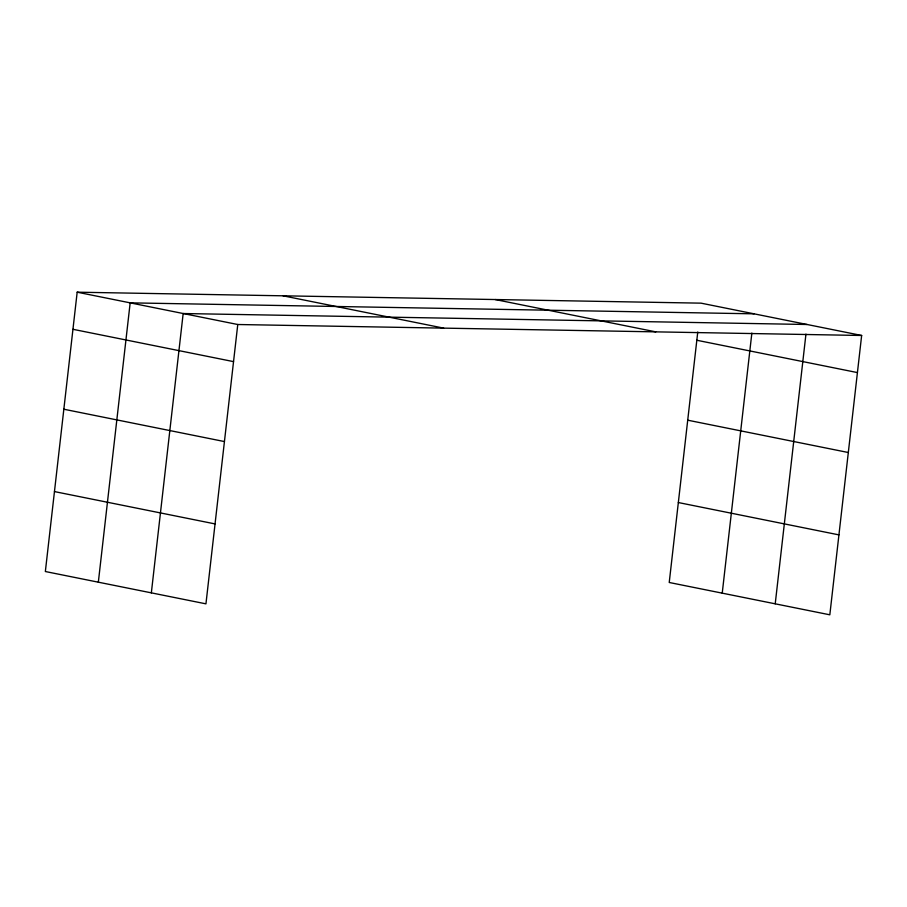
<?xml version="1.0" encoding="UTF-8"?>
<svg xmlns="http://www.w3.org/2000/svg" width="907" height="907" viewBox="0 0 907 907"><rect width="100%" height="100%" fill="white"/><g stroke="black" fill="none" stroke-linecap="round" stroke-linejoin="round"><path stroke-width="1.36" d="M861.65 335.477L701.054 303.153L77.174 292.19L45.35 571.523L205.946 603.847L237.77 324.513L861.65 335.477L829.826 614.81L669.23 582.487L697.766 332.007M98.341 582.192L130.166 302.859L754.057 313.822M151.344 592.861L183.169 313.527L807.049 324.491M722.233 593.144L751.858 333.062M775.224 603.813L805.949 334.105M495.177 299.537L655.772 331.86M696.825 340.261L857.421 372.584M283.052 295.807L443.648 328.13M77.174 292.19L237.77 324.513M687.721 420.19L848.317 452.514M72.945 329.298L233.541 361.621M678.345 502.546L838.93 534.881M63.841 409.227L224.437 441.562M54.454 491.583L215.05 523.917"/></g></svg>
